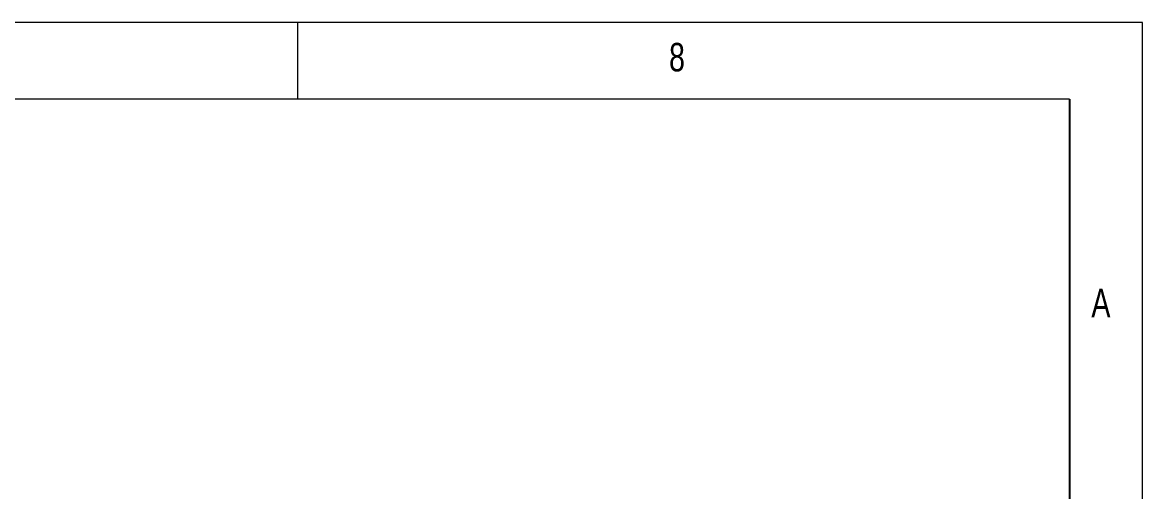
# Model space of a CAD drawing. Header units: inches. Extents: x 0.2 to 16.3, y 0.2 to 11.5.
# Drawn here: x 13.467 to 16.339, y 10.294 to 11.496 of the extents above; entities that cross this region are included whole.
import ezdxf

# ---------------------------------------------------------------- set-up
doc = ezdxf.new("R2010")
doc.units = ezdxf.units.IN
doc.header["$MEASUREMENT"] = 0
doc.layers.add('NOTES', color=7, linetype='Continuous')
doc.styles.add('SLDTEXTSTYLE1', font='TXT', dxfattribs={"width": 0.75})

msp = doc.modelspace()

# ---------------------------------------------------------------- linework, layer by layer
at = {"color": 7, "linetype": 'Continuous', "lineweight": 18}
for p, q in [((16.3386, 11.4961), (0.1969, 11.4961)), ((14.1732, 11.2992), (14.1732, 11.4961)), ((16.3386, 0.1969), (16.3386, 11.4961)), ((16.1516, 11.2992), (0.3937, 11.2992))]:
    msp.add_line(p, q, dxfattribs=at)
at = {"layer": 'NOTES', "color": 7}
msp.add_line((16.1516, 11.2992), (16.1516, 0.3937), dxfattribs=at)

# ---------------------------------------------------------------- texts
at = {"color": 7, "linetype": 'Continuous', "lineweight": 0, "char_height": 0.0729, "attachment_point": 1, "style": 'SLDTEXTSTYLE1'}
for s, insert in [('8', (15.1247, 11.4436)), ('A', (16.2073, 10.8137))]:
    msp.add_mtext(s, dxfattribs=dict(at, insert=insert))

doc.saveas('drawing.dxf')
